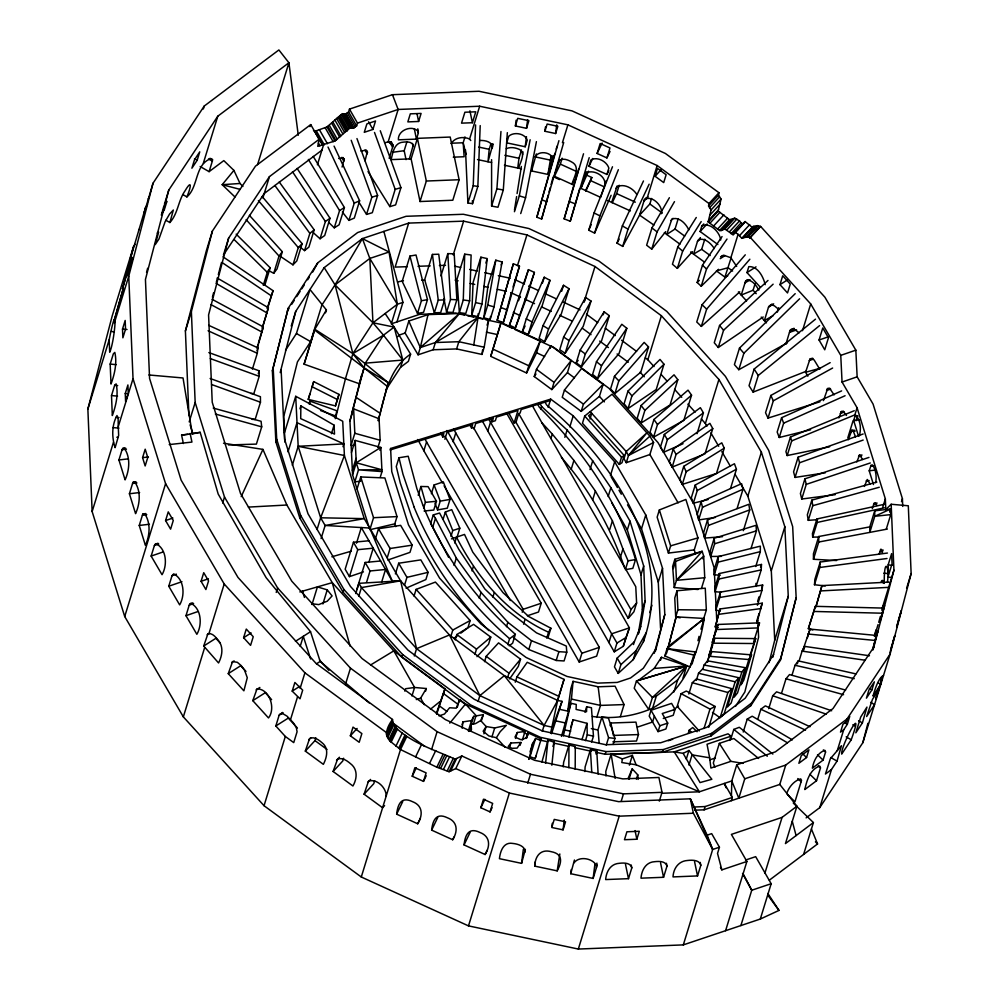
<?xml version="1.0" encoding="UTF-8"?>
<svg xmlns="http://www.w3.org/2000/svg" width="999" height="999" viewBox="0 0 999 999"><rect width="100%" height="100%" fill="white"/><g stroke="black" fill="none" stroke-linecap="round" stroke-linejoin="round"><path stroke-width="1.5" d="M568.856 767.657L568.955 745.004L575.287 746.603L575.187 769.255M720.391 575.149L714.26 574.825L714.297 569.318L718.194 556.63L760.339 546.141L760.314 551.635L755.744 566.508M714.26 574.825L718.169 562.137L718.194 556.63M300.874 405.906L300.699 418.631L334.515 434.103L334.078 425.149L300.874 405.906L299.975 408.803M887.387 582.405C889.834 567.519 883.965 554.832 884.252 583.404M731.443 796.128L731.792 780.931L736.75 764.809L775.399 751.847L833.041 708.528L873.85 647.04L893.93 570.179L891.17 504.258L908.303 505.769L911.138 573.551L890.097 654.083L862.836 742.707L819.754 807.629L806.118 817.881M118.269 426.635L118.132 418.743L116.995 415.547C111.676 425.149 111.738 437.362 115.11 447.664L118.656 435.439L118.269 426.635L133.029 378.683L128.746 276.199L153.034 183.204L204.246 106.044L278.883 49.95L288.911 62.762L298.264 135.252M591.658 741.995L593.456 736.151L591.445 707.754L586.7 706.73L586.55 711.7L576.098 709.427L576.248 704.445L570.891 703.284L561.475 736.388M288.811 65.872L288.911 62.762L217.794 116.196L168.794 190.035L164.398 204.333M459.365 312.662L463.274 299.975L464.722 254.158L471.116 255.007L469.667 300.824L465.771 313.511L459.365 312.662L456.943 279.433L464.722 254.158M480.207 125.599L477.847 186.426L472.527 203.684L467.907 202.972L473.214 185.714L475.586 124.9M471.715 315.284L473.101 282.455L480.881 257.193L487.237 258.579L481.968 303.983L478.071 316.671L471.715 315.284L475.611 302.597L480.881 257.193M478.071 316.671L478.196 313.686M584.877 771.565L585.114 766.957L590.421 749.7L596.778 751.098L598.139 774M135.09 244.38L133.454 246.84L112.163 316.084L87.862 409.078L92.145 511.55L124.713 616.533L183.341 716.87L264.036 805.706L361.288 876.997L468.494 925.886L578.334 949.05L683.316 944.892L712.662 849.475L707.155 835.152L690.359 798.813L618.568 801.66L513.361 779.47L461.838 755.968L455.769 768.568L449.075 771.727L436.825 767.22L400.499 749.55L390.122 741.183C383.641 734.615 387.325 726.648 392.495 719.455L316.146 663.486L237.962 577.41L181.119 480.132L149.575 378.446L145.442 279.47L168.794 190.035M461.838 755.968L455.144 759.14C435.04 750.149 412.862 743.506 396.378 728.196L393.206 723.576L392.495 719.455M721.191 592.257L715.047 591.695L715.346 586.238L719.243 573.551L761.475 564.447L761.188 569.905L756.156 586.263M715.047 591.695L718.955 579.02L719.243 573.551M518.531 168.219C520.279 162.113 527.222 151.199 517.32 148.614C513.798 147.415 509.74 147.053 506.293 148.726M525.024 852.11C525.412 846.066 517.669 843.918 512.849 843.443C503.571 841.633 500.237 851.173 499.425 858.678L521.565 863.348L525.374 849.312M571.253 869.517L570.729 873.713L593.119 878.433L596.465 867.532L596.915 863.099M409.328 158.916L413.236 145.205C411.65 141.446 406.556 141.721 403.171 142.158C394.118 142.67 392.894 152.685 391.121 159.628L411.113 158.841L417.42 138.349L450.199 137.05L459.115 179.733L452.809 200.237L420.03 201.523L411.113 158.841M418.406 131.793C412.837 124.413 397.664 129.858 398.389 139.823L416.458 139.111L418.319 133.054L417.782 128.821M507.342 132.655L503.296 189.985L497.977 207.243L491.595 206.081L496.903 188.823L500.961 131.506M604.957 183.379C604.857 175.212 592.981 169.093 586.038 173.089L580.943 188.386L600.649 197.365L606.206 180.782M825.311 585.963L814.472 584.74L814.897 579.295L820.204 562.037L887.437 553.046M814.472 584.74L819.779 567.482L820.204 562.037M559.378 709.29L567.744 711.101L571.44 699.088L573.064 681.33L598.151 686.788L615.072 686.188L624.075 704.57L620.379 716.595M386.163 796.141C386.538 787.974 376.611 778.121 368.456 781.243L364.086 794.193L382.592 807.754L384.59 805.594M563.211 766.832L563.648 762.262L568.955 745.004M490.934 143.706L489.21 149.301L487.987 161.776L492.982 144.043M545.591 763.336L547.989 740.259L554.245 742.157L551.848 765.234M252.422 369.106L257.292 353.284L257.917 347.877L208.729 325.337M309.578 403.783L309.902 401.086L336.738 410.739L335.302 418.681M492.132 148.339L492.669 144.006M506.705 142.857L508.753 136.201C513.861 131.568 524.9 133.329 527.26 140.11L525.212 146.766L506.705 142.857L507.255 138.524M515.397 125.974L517.744 118.344L528.883 120.692L526.535 128.322L515.397 125.974L516.121 120.192M517.694 168.381L518.981 158.267L521.515 150M522.664 154.795L523.026 151.91M526.535 128.322L527.634 119.655M525.212 146.766L526.485 136.651M553.234 156.081L547.939 174.413L531.618 170.966L532.155 166.633M531.618 170.966L536.326 153.933M544.917 131.269L547.14 124.038L557.842 126.286L555.619 133.529L544.917 131.269L545.466 126.935M547.939 174.413L551.061 155.732M552.297 160.265L552.834 155.931M555.619 133.529L556.718 124.863M521.565 863.348L523.339 849.337M534.752 866.133C535.114 855.818 540.921 848.788 551.148 851.672C562.375 853.745 562.425 861.238 557.192 870.866L534.752 866.133L535.277 861.925M551.935 826.086L552.297 823.276M557.192 870.866L559.84 853.97M563.061 829.869L565.546 821.79L554.245 819.405L551.76 827.484L563.061 829.869L564.298 820.054M570.729 873.713L574.437 860.014M593.119 878.433L594.88 864.422M596.465 867.532L596.828 864.734M720.429 610.826L715.821 610.164L716.508 604.77L720.416 592.095L762.649 585.002L761.962 590.397L757.392 605.257M715.821 610.164L719.73 597.477L720.416 592.095M483.841 317.769L488.036 285.452L495.804 260.177L502.097 261.963L494.03 306.855L490.122 319.543L483.841 317.769L487.737 305.082L495.804 260.177M490.122 319.543L490.521 316.471M462.15 728.196L462.962 721.865L471.553 720.579L473.738 716.345L483.329 714.622L481.58 720.267M481.968 354.433L484.19 347.215L488.723 319.855L459.478 313.499L428.022 314.61L408.828 321.041L405.132 333.067L418.094 354.807L433.154 349.762L456.63 348.926L481.968 354.433L482.579 349.925M567.744 711.101L570.841 688.561L573.064 681.33M528.721 759.327L530.007 756.693L535.177 758.578L541.221 738.923L527.784 732.729L527.072 737.699L520.991 739.735L514.972 737.062L517.332 732.492L525.012 731.455L522.365 740.084M200.15 166.521L209.103 171.653L212.337 161.139L212.55 159.74L211.189 158.616C194.643 163.811 198.639 187 186.9 196.903L182.892 194.593M820.479 767.931L819.729 766.083C810.039 769.255 806.705 780.706 804.819 789.547L816.533 780.743L820.479 767.931L818.256 765.783M825.561 752.035L824.874 750.336C817.469 752.784 813.623 760.976 812.374 768.169L823.076 760.127L825.561 752.035L823.351 749.887M473.776 344.942L478.022 317.532L435.377 342.532L420.317 347.577L418.094 354.807M514.473 210.14L516.608 196.591M517.082 193.581L521.366 166.496M636.113 764.772L632.379 755.419L622.389 758.915L621.803 762.549L636.113 764.772L699.4 791.795L731.792 780.931L738.81 798.176L744.767 778.795L736.75 764.809M541.92 762.025L547.989 740.259M638.261 633.728L642.382 609.527L645.092 600.749L643.693 566.021L630.019 521.166L610.864 487.712L592.694 460.814L567.107 430.02L541.595 406.481L539.572 402.734M638.448 633.778L640.709 626.46L645.092 600.749M535.963 156.818L536.201 155.457C540.359 150.574 551.548 152.397 552.872 158.966M737 230.744L743.968 223.177L743.031 223.938L741.046 222.914L739.522 220.916L734.789 218.182L724.824 228.996L721.078 230.569L719.53 230.532L708.154 221.915L711.101 209.915L708.566 205.944L708.99 203.534L718.955 192.72L665.396 153.471L572.015 110.877L479.021 91.271L392.457 94.693L349.475 109.103L348.614 111.925L345.504 114.111L342.632 113.699L341.408 114.435L326.998 126.96L316.258 130.807L313.511 130.644M708.566 205.944L718.531 195.142L718.955 192.72M718.306 627.509L715.247 626.96L720.092 608.94L762.249 603.184L756.73 623.388M715.247 626.96L720.092 608.94M708.154 221.915L718.119 211.101L721.066 199.101L718.531 195.142M514.435 211.713L519.305 195.891L530.144 139.76M520.716 213.574L525.574 197.752L536.413 141.633M515.272 682.217L516.92 676.872L527.235 662.287L564.048 679.37L557.654 700.361L550.624 733.066M875.748 482.642C876.672 476.748 876.048 469.905 872.489 464.96L871.128 465.109L869.205 470.791L873.476 484.527M568.918 737.05L573.039 719.717L587 723.338L587.25 734.802L585.451 740.646M815.846 606.843L821.965 585.601L888.81 582.105M816.021 606.73L821.965 585.601M640.709 626.46L634.402 641.633L617.182 658.091L614.472 666.87L618.219 673.401L633.254 659.602L643.468 641.57L644.38 637.225M643.468 641.57C674.974 551.947 612.887 460.364 546.59 404.945L545.242 402.447M257.168 348.139L258.017 344.18M257.33 348.027L263.324 326.923L212.025 299.275M563.361 735.838L570.891 703.284M529.17 758.94L532.654 743.418L535.614 738.448L540.746 740.484L541.221 738.923M408.828 321.041L420.317 347.577L428.022 314.61M875.524 635.227L875.998 633.079L874.962 636.226M466.021 704.819L401.798 657.205L343.119 592.182L299.825 518.094L275.874 441.92L272.377 370.854L288.249 308.204L317.757 262.837L357.642 232.542L406.081 216.296L463.361 214.273L528.871 228.534L598.826 260.989L666.745 311.351L725.424 376.373L768.718 450.462L792.669 526.635L796.166 597.714L780.306 660.351L750.786 705.719L710.901 736.013L662.462 752.259L605.182 754.282L596.041 752.284M272.377 370.854L288.249 308.204M280.207 372.602L295.729 311.388L324.2 267.62L362.412 238.599L408.678 223.089L463.611 221.154L526.923 234.915L594.992 266.508L661.388 315.746L718.918 379.47L761.375 452.147L784.839 526.773L788.261 596.216L772.739 657.417M335.589 418.156L345.567 378.359L352.884 353.634L372.952 322.777L397.315 304.27L402.947 302.385L383.866 231.406M369.393 528.271L352.572 474.787L349.925 420.879L361.763 374.65M351.773 413.511L365.297 363.149L383.491 335.177L394.143 327.085L385.139 313.524M285.539 350.249L296.428 333.516L309.965 289.498L326.411 309.952L314.81 329.295L352.884 353.634L388.161 382.592L378.184 420.741C384.777 396.978 388.361 368.918 410.601 354.146L394.143 327.085L372.952 322.777L335.04 284.865L324.2 267.62M654.295 653.271L664.797 614.51L662.524 568.306L645.766 514.972L614.672 461.763L573.214 415.834L550.686 399.125L390.609 448.489L390.147 449.962L443.868 433.391L442.782 436.95L444.917 436.288L541.208 603.246L538.511 612.025L527.385 615.759M655.494 651.023L664.797 614.51M666.633 653.134L676.136 616.845L704.233 618.456C698.488 653.284 685.214 690.047 652.622 708.141C633.728 716.445 612.799 719.305 592.432 716.47M676.136 616.845L667.519 650.237M692.132 663.985L695.054 652.335M697.976 640.684L699.075 636.313M707.567 662.262L716.595 626.286M769.093 662.637L774.712 640.222L788.261 596.216M780.306 660.351L796.166 597.714M785.888 344.23L790.047 330.394L794.018 328.271M881.967 610.551L883.116 605.781L882.167 608.553M109.166 339.835L109.69 352.247C114.848 341.621 118.806 291.458 109.166 339.835L87.862 409.078M147.427 204.633L145.604 207.38L130.419 258.479L133.454 246.84M145.604 207.38L143.756 214.41L153.034 183.204M146.553 272.402L147.627 268.294M163.961 205.769L161.314 215.16M188.936 415.709L185.402 330.969L206.431 250.437L212.4 231.056L255.482 166.134L310.751 124.588L319.118 139.286L317.757 146.366L335.002 140.946L349.413 128.421L350.637 127.685L353.509 128.109L356.618 125.911L357.492 123.102L349.475 109.103M185.402 330.969L191.371 311.588L212.4 231.056M212.425 297.19L213.611 292.67M216.358 282.13L217.545 277.597M218.331 274.588L221.478 262.537M319.156 139.261L269.455 176.611L228.646 238.099L208.579 314.947L212.225 402.247L240.497 493.419L291.783 581.181L362.038 658.528L445.329 719.58L534.59 760.301L622.827 778.895L658.915 777.472L662.025 792.332L659.315 801.136M874.874 634.128L875.961 629.994M862.836 742.707L867.894 723.326M878.87 687.387L875.836 698.975L882.167 678.333M890.746 649.7L892.232 643.98M262.387 327.61L268.394 307.742L217.395 278.122M262.138 328.771L268.394 307.742M497.177 320.267L513.349 263.786L519.468 266.134L507.205 309.94L503.296 322.627L497.177 320.267L513.349 263.786M503.296 322.627L511.288 292.894M563.711 142.495L541.633 219.043L536.85 217.208L554.87 153.359M541.633 219.043L548.226 195.005M549.038 191.995L550.274 187.487M551.098 184.478L553.159 176.96M878.321 692.369L878.321 690.534L872.502 699.312L866.633 716.533L874.562 704.595L870.629 702.334M880.394 616.42L878.733 622.277M536.85 217.208L558.928 140.659M661.425 213.686C663.199 205.944 651.673 194.405 644.355 199.763L639.597 215.135L653.92 225.062M589.198 157.667L570.254 221.241L564.148 218.843L576.91 174.713M570.254 221.241L579.607 188.886M787.2 794.255L794.954 801.772L801.535 780.319L800.699 778.883C794.492 780.556 789.535 786.375 787.212 792.219M304.096 364.173L314.81 329.295L304.096 364.173L359.24 383.703L364.111 367.894L352.884 353.634L335.04 284.865L362.412 238.599L389.048 251.998L397.315 304.27L391.308 323.826L419.617 314.335L455.319 313.074L464.435 315.06M564.148 218.843L583.528 153.784M365.047 160.864L367.37 151.423L365.035 150.362L360.914 151.049M308.254 399.4L313.698 381.618L338.986 394.393L335.464 405.881L308.254 399.4L309.815 394.255M313.698 381.618L312.138 386.763L337.412 399.538M335.464 405.881L338.986 394.393M490.734 356.343L501.073 322.54L540.284 340.746L536.588 352.759L526.585 372.989L490.734 356.343L501.073 322.54M557.392 701.111L564.048 679.37M114.336 323.039L128.746 276.199M110.177 364.098L113.349 353.821L114.81 352.385C117.245 362.924 114.61 374.088 111.014 384.066L110.177 364.098L116.221 364.635M122.502 329.121L125.175 320.442L125.549 329.146L122.877 337.824L122.502 329.121L127.035 329.52M111.501 395.579L114.66 385.302L116.121 383.866C118.569 394.405 115.934 405.569 112.325 415.547L111.501 395.579L117.545 396.116M203.346 108.966L204.246 106.044M165.871 220.242L169.88 222.54L173.339 210.015L169.568 214.036L165.135 221.691L158.941 239.036L155.245 244.605L158.654 232.143L157.218 233.029M125.262 393.531L127.909 384.952L128.247 393.019L125.599 401.598L125.262 393.531L128.284 393.793M197.165 160.277L199.763 151.836L194.493 159.765L191.895 168.207L197.165 160.277L194.493 158.741M186.9 196.903C191.171 186.763 192.17 178.833 185.102 190.734C178.122 200.549 178.109 213.499 169.88 222.54M92.145 511.55L113.449 442.32M203.309 163.312L217.794 116.196M118.931 459.977L122.09 449.687L122.69 448.439L124.338 448.251C130.657 457.405 129.495 470.092 125.1 479.87L118.931 459.977L127.672 458.928M129.408 493.756L132.567 483.479L133.167 482.217L134.815 482.03C141.134 491.196 139.985 503.883 135.577 513.648L129.408 493.756L139.61 492.544M142.582 457.667L145.192 449.2L147.765 457.492L145.155 465.959L142.582 457.667L148.414 456.968M139.236 525.462L142.407 515.184L142.994 513.923L144.643 513.736C150.974 522.902 149.813 535.589 145.404 545.354L139.236 525.462L149.438 524.25M228.646 238.099L223.451 254.995L264.248 193.506L321.89 150.187M257.567 164.635L288.911 62.762M124.713 616.533L165.584 483.666L133.029 378.683M189.198 421.878L195.167 402.485L191.371 311.588M151.149 556.081L154.395 545.529L156.056 543.731C166.646 548.988 167.582 565.234 162.038 574.712L151.149 556.081L162.849 552.035M262.899 197.889L269.455 176.611M165.584 520.566L168.257 511.875L173.277 520.467L170.604 529.158L165.584 520.566L172.902 518.031M168.769 586.238L172.015 575.699L173.689 573.888C184.266 579.145 185.215 595.404 179.658 604.882L168.769 586.238L181.943 581.693M263.299 285.302L267.282 272.352L270.18 267.794L236.176 234.153M264.872 285.052L270.18 267.794M268.406 270.392L273.726 273.314L279.033 256.056L282.317 251.711L249.4 215.334M282.317 251.711L277.01 268.968L273.726 273.314M267.12 308.629L273.052 290.684L222.939 256.78M267.744 307.929L273.052 290.684M258.454 342.744L263.324 326.923M257.03 350.749L257.917 347.877M317.395 164.798L323.526 144.905M258.266 373.688L259.153 370.816L208.853 352.572M280.157 256.219L292.982 264.847L298.289 247.59L302.135 243.644L262.238 196.616M259.153 370.816L259.191 376.323L253.871 393.581L250.811 393.419M185.976 615.684L189.223 605.132L190.884 603.334C201.473 608.578 202.41 624.837 196.865 634.315L185.976 615.684L197.677 611.638M302.135 243.644L296.828 260.901L292.982 264.847M222.665 503.021L224.5 497.052L195.167 402.485M201.086 581.306L203.734 572.689L208.554 580.918L205.894 589.547L201.086 581.306L208.404 578.783M299.787 246.79L304.558 250.624L309.865 233.366L314.198 229.832L279.233 181.993M210.127 378.484L260.427 396.728L260.464 402.235L255.157 419.493L252.085 419.33M314.198 229.832L308.891 247.09L304.558 250.624M291.209 326.061L295.729 311.388M213.224 408.067L261.076 421.291L261.713 426.848L256.406 444.105L228.434 444.955M342.083 167.045L344.243 158.941L342.295 157.917L338.686 158.504M313.286 232.68L320.067 238.773L325.387 221.516L330.007 218.257L297.103 168.419M330.007 218.257L324.7 235.514L320.067 238.773M317.757 262.837L312.712 272.003M203.709 646.028L207.917 633.766C212.2 632.629 215.572 637.025 217.982 639.947C223.801 646.628 222.327 655.581 218.569 662.961L203.709 646.028L215.884 638.299L219.942 642.757M183.341 716.87L204.633 647.627M208.991 633.478L224.213 583.99L165.584 483.666M328.708 222.415L334.265 227.834L339.573 210.577L344.418 207.555L313.199 156.381M344.418 207.555L339.098 224.812L334.265 227.834M275.874 441.92L276.711 439.235L273.202 368.169M372.939 129.42L375.524 120.991L366.883 123.888L364.285 132.318L372.939 129.42L368.569 121.791M284.94 442.12L283.691 416.733L297.44 361.9L310.627 341.633L321.853 305.12L335.04 284.865L369.817 258.441L389.048 251.998M342.357 212.038L348.926 220.392L354.233 203.134L328.009 147.028M284.478 432.817L295.716 396.303L342.719 421.253L344.405 455.494L364.248 518.643L400.587 580.831L449.45 634.964L504.333 675.661L557.667 700.411L562.037 701.36L551.573 733.753M334.066 146.116L359.628 200.811L354.32 218.069L348.926 220.392M325.524 312.824L326.411 309.952M288.024 451.86L297.015 422.652L343.831 443.906L342.969 446.69M385.214 142.595L388.136 141.97L398.139 109.465L392.457 94.693M356.955 138.561L377.61 195.454L372.302 212.712L366.546 214.435L371.853 197.178L351.198 140.285M309.041 403.896L309.902 401.086M292.332 465.284L298.177 446.303L295.716 396.303M228.259 673.638L232.605 661.563L237.337 662.312L241.184 665.596L244.605 670.317L247.277 677.722L243.881 690.833L228.259 673.638L240.771 665.696L245.979 671.428M389.16 158.341L393.069 145.742L391.221 141.708M243.619 637.712L246.278 629.058L253.247 636.725L250.574 645.379L243.619 637.712L251.124 632.954M406.044 159.628L404.183 150.699L406.893 141.883M380.269 130.744L400.936 187.637L395.629 204.895L389.872 206.618L395.179 189.36L374.513 132.467M418.618 121.466L421.091 113.424L410.314 113.849L407.842 121.903L418.618 121.466L417.07 114.036M276.236 592.432L277.61 587.961L224.5 497.052M299.825 518.094L300.649 515.409L276.711 439.235M331.443 433.703L334.078 425.149M252.797 700.649L257.03 688.848C269.605 688.86 275.974 708.403 268.506 717.944L252.797 700.649L265.309 692.707L271.591 699.625M408.678 223.089L395.142 267.095L407.355 266.671M349.925 420.879L353.621 408.853L379.083 418.756L380.144 440.272L377.922 447.502M317.058 529.482L320.654 517.794L344.405 455.494L298.177 446.303L320.654 517.794L325.125 525.462L321.079 538.611M420.03 201.523L426.336 181.031L417.42 138.349M353.621 408.853L354.82 433.279L351.124 445.292L354.096 445.542M409.965 256.069L402.185 281.331L417.507 313.424L423.564 312.35L427.472 299.663L416.021 254.995L409.965 256.069L421.416 300.736L417.507 313.424M351.473 452.435L355.169 440.409L380.806 447.44L381.993 471.59L380.207 477.372M396.94 321.928L402.947 302.385M352.36 470.404L356.056 458.379M312 604.52L317.42 586.888L327.235 589.872L332.093 595.928L327.285 601.186L318.731 604.595L311.825 603.733M352.572 474.787L356.268 462.762L355.169 440.409M300.212 646.316L303.284 636.338L310.627 659.003M280.082 714.06L283.079 713.823L287.013 716.146L293.256 722.689L296.303 727.534L297.078 731.768L293.731 742.619L285.327 736.463L275.824 725.986L279.158 715.134L282.58 712.462M292.207 691.133L294.88 682.467L302.685 690.147L300.025 698.813L292.207 691.133L299.712 686.375M464.985 136.9L463.186 142.757L464.135 156.743L453.284 157.168M357.043 488.973L360.739 476.96L384.89 477.959L397.028 516.595L394.805 523.826L395.691 526.623M322.902 603.958L327.235 589.872M472.402 122.727L475.761 111.801L464.885 112.238L461.526 123.152L472.402 122.727L469.917 110.827M432.442 254.433L424.662 279.708L434.353 312.799L440.659 312.587L444.555 299.9L438.736 254.221L432.442 254.433L438.261 300.112L434.353 312.799M264.036 805.706L285.327 736.463M290.447 719.854L297.49 696.952M300.15 688.286L304.907 672.827L224.213 583.99M470.766 140.547L469.58 139.073L479.67 106.231L567.907 124.838L657.167 165.547L708.99 203.534M385.939 389.81L400.587 367.282L402.809 360.065L394.143 327.085M379.907 450.324L380.806 447.44L356.268 462.762L358.504 469.855L354.807 481.88L360.676 481.156M410.601 354.146L408.379 361.363L400.587 367.282M368.943 540.759L353.459 542.232L345.167 569.205L349.45 576.635L363.436 571.89M356.506 543.194L361.313 527.547L392.42 581.43L400.587 580.831L416.571 648.676L414.323 655.981M343.119 592.182L343.943 589.497L300.649 515.409M440.959 275.911L447.814 253.609L454.195 253.858L456.868 299.75L452.972 312.437L446.59 312.188L443.918 298.564M349.45 576.635L357.742 549.675L353.459 542.232M453.234 254.895L463.611 221.154M370.254 528.396L373.539 517.707L360.739 476.96M305.319 751.111L309.528 738.661C313.761 736.051 318.693 739.834 321.865 742.582C329.121 748.064 326.96 757.292 323.364 764.347L305.319 751.111L314.985 740.621L315.834 737.836M356.843 589.435L365.135 562.462L380.619 560.988M355.781 593.531L358.928 583.316L400.587 580.831L361.426 587.574L358.728 596.328M422.652 504.483L416.845 488.511L408.216 456.243L398.976 457.767L396.266 466.545L400.287 483.029L411.351 515.671A367.994 309.665 17.1 0 0 488.873 630.631M433.154 349.762L435.377 342.532L459.478 313.499L420.317 347.577M375.224 539.41L378.521 528.721L400.649 525.362L412.2 545.142L409.977 552.372L387.849 560.014M368.856 562.4L373.226 548.189L357.742 549.675M446.59 312.188L450.499 299.5L447.814 253.609M366.558 582.33L370.042 570.966L365.135 562.462M345.404 684.565L350.462 668.156L277.61 587.961M387.2 557.854L390.072 548.501L378.521 528.721M381.593 582.28L385.527 569.492L370.042 570.966M442.545 483.129L423.851 450.736L426.561 441.945L425.212 439.448M456.63 348.926L458.853 341.708L478.022 317.532M485.864 263.037L486.775 260.065M333.104 771.478L337.537 759.215C342.232 757.105 347.153 760.801 350.587 763.736C357.854 769.267 357.192 778.646 352.922 786.001L333.104 771.478L342.769 760.988L343.619 758.216M418.219 495.279L420.916 486.501L428.096 486.638L436.476 501.261L433.766 510.052L424.088 511.001M395.404 573.926L398.688 563.236L420.816 559.877L428.096 572.34L425.874 579.57L406.069 588.161M350.349 735.801L353.022 727.11L361.863 733.591L359.19 742.282L350.349 735.801L357.118 728.458M423.613 508.204L425.412 502.347L420.916 486.501M444.867 439.26L446.99 432.367L472.689 424.438L471.578 428.072L473.451 427.497L599.338 647.364L596.64 656.156L579.195 662.012L447.003 430.494M501.173 264.935L502.097 261.963M431.381 493.743L434.078 484.965L443.319 481.868L450 499.413L447.302 508.191L437.537 509.915L434.965 503.184M404.47 585.377L406.943 577.36L398.688 563.236M487.075 325.199L488.723 319.855M453.071 441.733L455.769 432.942L453.746 429.195M430.581 523.701L433.279 514.91L439.585 513.024L458.766 549.213L484.89 589.023L506.381 609.665L536.5 632.866L566.308 646.066L566.783 652.172L564.085 660.951L556.193 660.476L528.783 649.512L513.411 637.524M437.537 509.915L440.247 501.136L434.078 484.965M448.563 557.267L432.754 527.147L435.452 518.356L433.279 514.91M414.036 596.078L416.096 589.398L435.414 582.08L470.129 620.541L467.907 627.772L460.851 633.129M517.445 265.722L526.923 234.915M513.061 286.95L519.468 266.134M556.193 149.063L557.08 146.191M443.069 519.393L445.317 512.062L451.735 509.652L459.827 528.184L457.13 536.975M401.798 657.205L402.622 654.52L343.943 589.497M474.013 429.033L475.699 423.514L493.356 418.069L492.232 421.703L495.342 420.741L496.466 417.107L517.957 410.477L514.135 422.902L515.996 422.327L518.693 413.536L520.079 413.111L521.203 409.478L550.262 400.524M562.425 142.67L567.907 124.838M571.952 184.278C573.813 177.26 580.981 166.683 571.59 161.938C568.056 159.852 562.612 157.58 559.153 160.864L554.083 177.085L560.339 164.111L562.162 158.179M509.428 325.15L528.434 269.655L534.39 272.39L526.623 297.652L515.384 327.884L509.428 325.15L514.248 312.2M524.325 283.029L528.434 269.655M374.65 780.806L373.751 783.703L364.086 794.193M450.961 536.413L452.759 530.556L445.317 512.062M515.384 327.884L534.39 272.39M506.468 412.949L629.395 627.847L623.289 646.303L614.248 651.823L487.799 431.019L490.497 422.24L488.474 418.494M454.707 542.969L456.506 537.112C476.723 576.873 507.18 613.648 548.551 632.205L546.74 638.061M522.39 331.518L526.286 318.843L544.243 277.223L549.987 280.319L542.22 305.594L528.134 334.628L522.39 331.518L525.074 325.999M411.95 696.003L414.585 687.474L393.818 650.873L332.242 582.642L286.875 505.019L262.937 449.388L223.539 443.231M454.058 565.397L456.306 558.066L435.452 518.356M542.42 283.167L544.243 277.223M577.36 173.289L578.671 168.993M361.288 876.997L400.499 749.55L406.755 736.575M528.134 334.628L532.042 321.94L549.987 280.319M425.474 691.345L426.336 688.523L414.585 687.474L405.694 688.711L404.82 691.133M588.985 166.284L590.933 159.94C597.315 156.256 606.78 161.426 608.866 168.119L606.917 174.463L588.985 166.284L592.732 158.491M580.943 188.386L588.486 171.204M526.585 372.989L528.808 365.759L540.284 340.746M542.994 325.612L539.098 338.299L544.63 341.733L561.288 313.973L569.055 288.699L563.536 285.277L542.994 325.612L548.526 329.046L544.63 341.733M597.115 153.459L600.174 143.519L609.977 147.977L606.917 157.929L597.115 153.459L602.122 143.069M585.851 191.109L591.845 177.522L587.2 175.399M450.736 636.738L452.797 630.057L470.129 620.541M396.653 814.173C397.877 803.196 401.835 796.465 412.5 801.673C422.677 805.494 423.176 814.909 417.707 823.775L396.653 814.173L402.722 801.573M472.003 570.916L473.351 566.52M534.24 376.536L536.463 369.318L550.998 345.716L571.116 360.627L567.42 372.652L551.835 389.585L534.24 376.536L535.988 374.026M412.237 776.248L414.86 767.744L426.123 772.876L423.501 781.38L412.237 776.248L416.283 767.844M561.7 291.221L563.536 285.277M455.182 639.872L456.83 634.527L473.576 624.363L490.759 637.1L488.536 644.33L477.01 656.655M436.313 713.411L444.98 688.798L393.818 650.873L370.554 665.009M436.663 714.297L444.98 688.798M550.174 348.389L550.998 345.716M611.113 195.292L594.617 233.129L588.761 230.207L594.068 212.949L612.487 166.771M431.593 749.562L437.1 731.668L350.462 668.156M479.245 598.264L481.043 592.407L456.306 558.066M594.617 233.129L599.924 215.871L618.344 169.693M540.696 409.415L541.595 406.481M563.648 337L559.752 349.687L565.147 353.296L583.229 326.336L591.008 301.061L585.614 297.452L563.648 337L569.043 340.609L565.147 353.296M551.835 389.585L554.058 382.355L571.116 360.627M548.139 407.417L550.686 399.125M611.663 202.397L617.207 185.864M457.292 707.18L458.141 704.407L443.506 693.556M458.504 703.209L459.602 699.637L465.509 704.02L476.061 715.546L473.389 724.263M474.862 654.47L476.511 649.125L490.759 637.1M612.25 202.71L616.633 193.619L619.205 185.252M492.894 597.09L494.243 592.694M584.153 301.723L594.992 266.508M584.24 301.91L585.614 297.452M564.447 390.06L562.225 397.29L581.206 411.351L599.425 396.391L603.121 384.365L581.655 368.444L564.447 390.06L583.428 404.133L581.206 411.351M462.075 724.75L462.962 721.865M550.948 438.461L552.31 434.078L541.883 422.764L532.33 405.606M431.643 830.132C432.817 819.18 436.888 812.637 447.44 817.794C457.517 821.578 458.179 830.918 452.697 839.734L431.643 830.132L437.712 817.532M576.236 362.799L580.144 350.112L604.133 311.813L609.303 315.684L601.535 340.946L581.406 366.67L576.236 362.799L578.159 360.352M484.552 661.65L486.201 656.306L498.563 642.881L520.541 659.178L518.319 666.408L509.615 678.933M640.871 212.687L622.714 246.403L617.045 243.169L622.352 225.911L643.468 180.969M468.381 730.906L471.553 720.579M478.084 701.46L479.882 695.616L504.333 675.661L544.118 725.424L552.422 727.235L562.037 701.36M468.968 731.443L473.738 716.345M581.406 366.67L585.314 353.983L609.303 315.684M622.714 246.403L628.021 229.146L649.138 184.203M506.481 626.673L507.842 622.277L481.043 592.407M564.847 437.337L567.107 430.02M603.221 314.785L604.133 311.813M569.817 426.885L573.214 415.834M507.767 644.642L509.565 638.773L515.334 634.402L512.637 643.181L509.165 645.816M596.49 361.7L592.594 374.375L597.602 378.396L619.043 353.571L626.81 328.296L621.803 324.275L596.49 361.7L601.498 365.721L597.602 378.396M647.14 198.139L657.167 165.547M655.069 176.261L657.492 168.394L666.133 174.725L663.711 182.592L655.069 176.261L661.051 169.768M483.903 733.828L486.151 726.548L480.694 720.591L483.329 714.622M522.24 612.237L523.139 609.315L426.561 441.945M678.109 502.834L649.887 454.533L653.583 442.507L649.887 436.163L612.037 394.23L584.69 416.034L582.467 423.264L619.33 464.41L621.99 462.749L624.213 455.532L588.561 415.746L591.745 413.336L589.959 419.118M639.597 215.135L649.862 203.983L651.56 198.464M523.588 624.163L524.937 619.767M624.812 568.319C612.375 532.567 594.78 499.038 571.216 469.23L573.913 460.439L552.31 434.078M507.729 677.185L508.966 673.189L520.541 659.178M491.983 736.812L494.705 727.959L506.343 725.336L500.162 731.73L496.378 737.724L488.836 735.926L483.154 731.231L486.151 726.548L494.705 727.959M669.38 197.715L651.947 227.959L646.64 245.217L651.748 249.138L665.684 231.631M464.048 844.917C465.272 833.94 469.243 827.247 479.895 832.442C490.059 836.25 490.584 845.666 485.114 854.52L464.048 844.917L470.117 832.317M651.748 249.138L657.067 231.88L674.487 201.636M528.783 649.512L531.493 640.721L507.842 622.277M480.844 807.729L483.466 799.212L492.669 803.408L490.047 811.912L480.844 807.729L484.89 799.325M614.46 376.311L610.551 388.998L614.934 393.531L640.771 372.202L648.551 346.928L644.168 342.395L614.46 376.311L618.831 380.844L614.934 393.531M589.997 469.605L592.694 460.814M688.786 229.895C686.126 223.876 678.87 216.146 671.803 219.193L666.733 234.453L675.037 229.033L678.234 218.619M509.59 747.302L510.901 743.019L520.954 742.482L520.067 745.379M515.496 738.461L517.332 732.492M548.189 637.012L550.899 628.234L528.633 616.495L502.972 592.582L472.764 552.11L464.51 534.428L451.473 538.873M592.682 499.85L595.379 491.058L573.913 460.439M627.984 391.096L624.075 403.783L628.046 408.579L656.218 389.51L663.985 364.235L660.027 359.44L627.984 391.096L631.942 395.891L628.046 408.579M468.494 925.886L509.365 793.019L455.769 768.568M526.011 738.473L527.784 732.729M696.278 217.482L677.759 246.978L672.452 264.236L677.359 268.356L692.432 251.636M610.426 475.574L614.672 461.763M654.02 366.583L647.851 359.752L661.388 315.746M556.193 660.476L558.903 651.685L566.783 652.172M677.359 268.356L682.667 251.099L701.186 221.603M608.166 496.503L610.864 487.712M530.044 751.885L532.654 743.418M619.33 464.41L621.553 457.18L624.213 455.532M530.007 756.693L535.614 738.448M641.108 405.507L637.2 418.194L640.983 423.077L670.054 404.982L677.821 379.707L674.038 374.812L641.108 405.507L644.892 410.389L640.983 423.077M542.32 731.268L544.118 725.424L557.667 700.411M626.286 462.687L628.508 455.469L646.865 432.829L626.211 451.536L623.988 458.766L626.286 462.687L649.887 454.533M527.734 783.204L530.481 774.25L437.1 731.668M535.177 758.578L535.914 756.181M717.869 244.53L700.124 231.518L701.785 226.099L703.783 223.938M700.262 237.887L697.489 241.358L693.556 254.121L701.673 249.313L704.782 239.211M609.715 529.595L612.412 520.804L595.379 491.058M552.922 746.478L554.245 742.157M579.195 662.012L581.905 653.221L455.769 432.942M653.945 419.493L650.037 432.18L653.571 437.187L683.791 420.429L691.558 395.154L688.024 390.147L653.945 419.493L657.479 424.5L653.571 437.187M718.531 269.318L701.236 286.226L697.152 282.48L702.459 265.222L722.065 236.563M701.236 286.226L706.543 268.968L726.997 239.048M642.382 609.527L640.996 574.812L627.31 529.945L630.019 521.166M620.242 557.779L622.939 548.988L612.412 520.804M570.791 727.022L573.039 719.717M745.279 254.82L702.072 304.732L696.765 321.99L701.348 326.386L739.784 291.858M697.015 433.691L703.421 412.874L700.361 407.679L664.323 434.453L660.426 447.14L663.486 452.335L683.054 443.706M622.939 548.988L628.084 560.851L625.386 569.642L632.817 568.356L635.526 559.565C618.269 500.874 582.242 449.962 539.273 407.192L537.924 404.695M701.348 326.386L706.655 309.128L749.862 259.216M663.486 452.335L667.382 439.66L703.421 412.874M584.977 712.312L586.7 706.73M660.551 628.321L658.279 582.117L641.508 528.783L645.766 514.972M608.94 642.594L611.638 633.803L490.497 422.24M581.992 739.622L587 723.338M736.675 266.408L730.868 257.767L738.086 234.315L735.164 232.367L733.066 234.753L724.824 228.996M731.218 257.53L724.924 277.11L716.445 270.891L728.084 267.72L732.617 271.054M704.994 453.883L712.774 428.608L709.889 423.351L673.201 449.15L669.305 461.838L672.177 467.095L703.571 454.458M614.248 651.823L616.957 643.031L625.998 637.524L629.395 627.847L611.638 633.803L616.957 643.031M672.177 467.095L676.073 454.408L712.774 428.608M659.365 509.94L657.142 517.157L668.418 553.071L694.243 549.9L697.951 537.874L685.863 499.45L659.365 509.94L670.641 545.841L668.418 553.071M596.778 717.419L600.486 705.406L598.151 686.788M640.996 574.812L643.693 566.021M515.996 422.327L628.234 618.356L630.943 609.565L636.613 602.984L635.764 586.713L541.883 422.764M767.994 280.444L719.567 325.474L714.26 342.732L718.269 347.502L763.199 316.983M623.289 646.303L625.998 637.524M636.613 602.984L633.915 611.763L628.234 618.356M613.149 744.392L614.972 738.448L608.341 717.781L601.935 716.982L598.039 729.67L599.163 743.268M718.269 347.502L723.576 330.244L773.126 284.178M618.219 673.401L620.916 664.61L635.963 650.811L646.166 632.779M683.728 466.358L679.832 479.033L682.28 484.415L716.47 473.489L724.238 448.214L721.79 442.832L683.728 466.358L686.176 471.728L682.28 484.415M595.904 753.97L596.778 751.098M760.289 287.225L746.99 272.59L748.813 266.646C757.791 266.009 763.473 276.998 765.184 284.665M633.491 644.555L634.402 641.633M758.89 290.06C756.243 285.764 752.484 279.732 746.728 280.232L745.541 281.219L741.233 295.067L753.096 290.234L755.256 283.216M610.089 725.599L610.876 723.014L635.963 722.127L638.486 734.565L636.5 741.008L612.899 741.832M606.293 745.079L608.578 737.649L601.935 716.982M706.942 426.173L705.381 423.489L718.918 379.47M633.254 659.602L635.963 650.811M605.182 754.282L606.006 751.598L663.286 749.575L711.725 733.341L751.61 703.034L781.131 657.667M658.279 582.117L662.524 568.306M649.712 612.599L651.96 605.282M730.506 488.536L736.45 469.205L734.427 463.748L695.229 485.039L691.333 497.727L693.356 503.196L708.079 499.562M795.204 293.669L739.472 348.139L734.402 364.598L738.81 369.705L787.387 342.832M701.46 588.423L704.745 577.734L703.683 556.143L702.16 551.298L674.862 559.265L672.639 566.495L674.25 587.549L698.076 589.51M673.314 568.643L675.536 561.426L674.862 559.265M693.356 503.196L697.265 490.509L695.229 485.039M738.81 369.705L743.88 353.246L799.612 298.776M674.25 587.549L676.473 580.319L675.536 561.426L702.16 551.298L676.473 580.319L704.745 577.734M737.075 508.516L743.019 489.185L741.595 483.653L701.098 501.735L697.202 514.423L698.626 519.955L715.409 517.432M698.626 519.955L702.522 507.28L701.098 501.735M702.647 622.065L706.343 610.039L705.257 588.174L676.985 590.759L674.762 597.989L675.699 616.957L680.194 617.807M771.915 304.046L768.518 307.105L764.385 320.554L773.151 315.659M660.564 660.164L661.45 657.28L686.725 665.946L683.029 677.971M629.37 765.172L632.379 755.419M675.699 616.957L677.921 609.74L676.985 590.759M704.233 618.456L667.057 648.651L695.828 651.96L693.83 655.032L690.134 667.045L664.834 655.881L667.057 648.651L668.855 645.903L704.233 618.456L700.936 629.145M743.343 530.669L749.75 509.865L748.8 504.308L707.529 519.855L703.633 532.542L704.57 538.099L722.527 536.675M621.191 801.323L623.476 793.868L662.025 792.332M815.496 319.156L754.145 369.068L749.038 385.701L753.134 392.12L806.28 371.241M779.982 284.653L782.704 275.786L790.259 284.103L787.524 292.969L779.982 284.653L787.724 279.745M629.008 779.245L632.205 768.855L637.737 774.812L638.136 779.42M651.023 710.277L649.213 716.146L658.066 731.618L665.933 728.983L667.732 723.114L662.25 713.523L675.049 709.427L671.59 703.383L651.023 710.277L659.877 725.749L658.066 731.618M704.57 538.099L708.478 525.412L707.529 519.855M578.334 949.05L619.205 816.171L693.381 813.236L712.662 849.475L719.442 847.202L711.675 833.641L707.155 835.152M652.622 708.141L656.318 696.116L677.634 679.932L686.725 665.946L654.195 668.431L638.611 680.269L636.438 680.993L634.215 688.224L648.738 709.44L652.434 697.414L686.725 665.946L638.611 680.269M777.359 312.1L778.708 307.704M753.134 392.12L758.253 375.487L819.605 325.587M654.382 716.158L652.584 722.027L637.437 727.11M702.859 558.816L703.683 556.143L676.473 580.319M636.388 779.195L637.737 774.812M750.973 548.688L756.455 530.844L756.018 525.299L714.185 538.249L710.277 550.924L710.726 556.468L721.353 556.368M710.726 556.468L714.622 543.793L714.185 538.249M673.938 691.957L677.634 679.932M830.169 362.649L770.853 395.454L765.546 412.712L768.006 418.094L820.017 401.76M675.049 709.427L673.251 715.296L663.286 718.481M662.462 752.259L663.286 749.575M708.753 727.284L715.147 706.48L686.288 691.033L681.118 693.668L677.21 706.343L699.2 731.006M636.85 839.235L639.298 831.28L626.91 831.78L624.462 839.722L636.85 839.235L635.039 830.581M768.006 418.094L773.313 400.836L770.853 395.454M631.805 867.869C630.694 862.562 623.513 862.774 619.268 863.311C610.626 863.81 606.243 871.54 605.656 879.57L628.483 878.67L631.805 867.869L631.206 864.984M774.712 640.222L771.303 570.791L747.839 496.153L761.375 452.147M688.835 694.005L692.307 682.729L696.315 678.92L731.905 688.698L724.125 713.96L721.116 716.82M802.497 330.694L810.713 303.958L750.374 237.512L747.464 236.738L741.857 238.336L738.086 234.315M696.353 680.344L698.526 673.289L702.285 669.28L738.923 677.772L731.143 703.046L727.397 707.055L735.164 681.78L738.923 677.772M702.772 669.28L704.07 665.047L707.504 660.814L745.304 667.682L737.524 692.956L734.103 697.19L741.87 671.927L745.304 667.682M718.006 624.462L712.349 642.232L718.006 624.462L759.515 622.852L753.571 642.182M841.62 390.896L781.58 417.707L777.172 432.03L779.245 437.487L810.614 429.757M748.85 660.888L755.719 638.586L714.76 638.249L708.728 655.868L710.863 650.936M707.292 661.9L709.028 656.256L711.738 651.598L751.548 654.869L743.768 680.144L741.058 684.802L748.838 659.54L751.548 654.869M711.3 649.525L712.599 645.292M713.461 642.482L714.76 638.249M710.439 655.819L711.738 651.598M688.286 733.141L689.198 730.207L692.719 727.534L697.09 731.743M779.245 437.487L783.653 423.164L781.58 417.707M686.313 759.053L688.935 750.499L711.862 779.282L700.049 782.579L683.141 753.358L674.213 751.872L611.113 754.095L605.806 771.353L605.918 775.936M807.879 376.186L805.581 372.265L809.939 359.141L811.063 358.529L814.073 359.852L819.767 369.243M819.055 340.022L822.751 327.997L828.458 337.762L824.749 349.787L819.055 340.022L828.646 336.713M688.923 765.072L692.057 754.857L709.665 757.804L710.913 768.056L730.893 761.35L743.056 763.386M854.282 410.714L790.434 437.013L785.926 451.673L787.187 455.556L829.669 446.74M787.187 455.556L791.695 440.896L790.434 437.013M704.033 728.433L709.977 709.103L715.147 706.48M666.995 866.145C665.771 860.963 658.778 861.188 654.582 861.7C645.804 862.174 641.633 870.129 640.983 878.171L663.561 877.284L666.995 866.145L666.383 863.261M760.564 567.42L761.475 564.447M710.901 736.013L711.725 733.341M863.136 433.991L798.089 457.217L793.581 471.878L795.054 477.422L825.274 472.802M731.905 688.698L727.884 692.507L720.117 717.781L712.499 712.412M795.054 477.422L799.575 462.749L798.089 457.217M757.617 601.348L758.99 596.89M761.738 587.974L762.649 585.002M823.426 400.611L827.784 388.336L830.144 389.048L834.09 394.88M771.303 570.791L784.839 526.773M756.767 621.028L759.053 613.598M760.876 607.642L762.249 603.184M758.641 758.466L733.865 738.511L719.342 743.381L713.311 762.986L714.847 767.269M749.924 655.419L755.719 638.586M868.968 457.417L804.919 478.821L800.411 493.481L801.735 499.025L835.226 494.68M694.78 810.189L704.083 809.827L705.082 806.568L732.342 797.427L724.325 783.441L726.086 787.749M801.735 499.025L806.255 484.365L804.919 478.821M729.645 740.421L730.956 736.163L728.046 733.815L674.213 751.872L699.4 791.795L661.525 793.293M730.694 739.485L733.79 729.42L739.31 727.284L772.839 754.083M876.86 482.092L811.85 500.124L807.342 514.785L808.266 520.342L817.557 519.68M700.823 865.271C699.425 859.702 691.907 859.952 687.349 860.501C678.608 861.063 673.426 868.443 673.014 876.91L697.539 875.936L700.823 865.271L700.224 862.387M838.885 417.919L841.508 411.351L843.83 412.088L846.478 415.434M750.786 705.719L751.61 703.034M743.244 732.03L747.227 719.093L752.197 716.208L792.357 739.884M808.266 520.342L812.786 505.681L811.85 500.124M884.202 504.32L816.932 518.956L812.424 533.628L812.686 537.112L818.805 537.037M731.343 800.686L732.342 797.427M812.686 537.112L817.207 522.44L816.932 518.956M757.741 719.305L760.838 709.24L765.346 705.868L810.014 726.735M719.442 847.202L717.532 853.433L721.852 869.867L746.89 861.463L731.393 834.39L782.067 817.382L796.927 806.205L779.782 784.44L785.738 765.047L847.015 719.005L890.097 654.083M847.789 437.912L853.096 420.666M854.857 414.922L857.067 407.729L842.057 382.043L840.758 355.369L810.713 303.958M858.428 435.889L853.67 420.542L854.957 416.383L856.118 415.634C860.676 420.829 861.263 429.408 859.29 435.901M848.263 439.797L851.922 430.107L853.396 431.231L855.456 436.875M870.554 526.735L818.743 536.513L813.436 553.771L813.448 559.278L836.6 560.539M813.448 559.278L818.755 542.02L818.743 536.513M856.131 420.729L857.479 416.346M768.718 708.691L772.689 695.754L776.585 691.845L831.68 710.764M781.568 693.169L786.001 678.783L789.497 674.587L845.591 690.084M856.83 461.9L859.627 454.97L862.574 459.465M791.932 675.349L795.029 665.284L798.213 660.876L855.906 673.9M797.327 663.761L798.213 660.876M812.799 629.982L808.353 628.696L815.371 606.331L884.365 608.116M815.371 606.331L808.353 628.696M799 661.188L802.097 651.123L804.707 646.403L869.467 655.756M876.086 635.426L810.039 629.108L802.484 651.261L804.732 646.365L803.383 650.724M807.392 637.737L810.039 629.108M725.586 930.706L746.89 861.463M864.435 486.426L867.232 479.495L870.179 483.991M740.883 925.574L751.748 890.234L743.106 873.75M872.277 508.603L874.063 503.371L875.361 503.234L876.86 505.506M874.737 510.789L869.779 526.91L869.804 532.417L874.762 516.308L874.737 510.789L890.521 509.065L890.746 514.597L886.213 529.32M764.847 873.363L782.067 817.382M882.691 507.529L885.351 498.901L857.067 407.729M806.555 757.529L808.915 749.849L801.248 755.619L798.875 763.298L806.555 757.529L802.122 753.234M683.316 944.892L760.301 919.043L771.166 883.715L755.669 856.655L745.541 860.052M796.927 806.205L785.439 843.593L813.411 822.564L793.256 803.046M889.61 512.025L890.521 509.065L874.762 516.308L890.746 514.597M879.008 554.32L880.943 549.1L882.229 552.147M901.498 501.623L902.409 498.663L873.076 404.096L857.142 376.823L855.843 350.162L824.887 297.178L760.601 226.411L749.987 237.974M888.148 564.922L891.62 553.633L892.045 563.836L888.573 575.112L888.148 564.922L892.432 565.297M803.608 854.432L813.411 822.564M819.754 807.629L831.48 769.517L837.037 761.126L841.445 745.691L830.344 758.765L825.449 774.038L831.48 769.517M837.299 750.586L843.718 729.732L847.314 724.312L849.737 716.433L846.141 721.852L842.944 724.263L840.509 732.142L843.718 729.732M846.141 721.852L847.015 719.005M882.042 608.803L893.93 570.179M874.4 636.45L878.059 624.587M872.939 649.987L873.85 647.04M851.21 739.772C866.021 698.9 840.459 746.265 841.695 754.108L851.21 739.772L846.165 736.875M871.89 689.922L874.375 681.83L868.905 690.072L866.408 698.176L871.89 689.922L869.367 688.473M862.399 722.914L866.957 707.08L860.713 717.057L855.831 732.816L862.399 722.914L858.616 720.741M906.592 588.324L911.138 573.551M880.519 681.58L881.855 677.222M892.644 642.619L894.729 635.851L889.997 652.547M759.515 622.852L757.754 627.934L716.258 629.545M309.99 126.636L310.726 124.613M518.518 300.687L520.129 296.366M451.298 143.744C454.233 137.412 463.773 136.139 469.58 139.073M459.602 699.637L456.243 708.166L449.6 707.767L444.468 714.048L438.986 715.908M628.209 778.209L632.205 768.855M588.761 230.207L591.196 224.6M241.209 496.64L262.937 449.388M558.653 162.263L559.902 159.665M572.315 183.828L574.2 179.932M576.073 176.036L577.946 172.14L560.339 164.111M585.252 174.388L586.5 171.791M585.589 190.497L591.845 177.522M606.917 157.929L610.039 151.436M606.917 174.463L608.791 170.567M386.151 734.028L392.407 721.041M386.551 735.276L392.807 722.302M386.938 736.563L393.206 723.576M387.749 737.499L394.018 724.512M389.26 738.923L395.517 725.936M389.785 740.047L396.041 727.06M390.122 741.183L396.378 728.196M391.084 742.245L397.34 729.258M395.941 746.128L402.197 733.141M398.738 748.064L404.995 735.077M399.812 748.938L406.069 735.951M415.596 756.892L421.665 744.305M429.707 763.124L435.776 750.524M423.501 781.38L426.198 775.786M436.825 767.22L442.894 754.62M438.873 767.444L444.942 754.857M440.709 768.281L446.778 755.681M443.568 769.23L449.637 756.63M417.707 823.775L420.404 818.181M447.24 770.891L453.309 758.303M449.075 771.727L455.144 759.14M450.524 771.178L456.593 758.591M452.697 839.734L454.046 836.937M490.047 811.912L492.07 807.716M485.114 854.52L487.137 850.311M548.526 329.046L569.055 288.699M617.045 243.169L619.218 239.123M569.043 340.609L591.008 301.061M574.075 862.811C579.12 855.681 593.156 858.203 596.565 865.908M416.271 699.562L420.641 698.164L426.336 688.523M548.551 632.205L550.899 628.234M615.946 188.461L616.808 187.05C623.726 182.979 633.054 188.249 636.838 194.505M287.412 310.889L289.098 308.291M291.633 304.408L294.168 300.512M296.691 296.628L300.062 291.446M301.748 288.848L304.283 284.965M307.655 279.782L309.34 277.185M656.343 648.251L643.319 668.269L630.556 677.971L617.257 682.417L597.664 683.116L566.982 676.435L526.111 657.467L481.056 624.063L439.597 578.121L408.504 524.925L391.745 471.59L390.609 448.489M654.195 668.431L661.45 657.28M664.834 655.881L666.033 654.045M735.489 706.38L744.842 692.007L758.603 637.162L757.766 620.267M773.638 654.482L745.167 698.251L706.955 727.272L660.689 742.781L605.756 744.73L542.445 730.956L474.375 699.362L407.979 650.124L350.449 586.401L307.992 513.736L284.528 439.098L281.119 369.667M148.202 198.926L149.413 197.103M164.698 204.658L166.895 201.348L164.298 209.802L162.1 213.112M601.498 365.721L626.81 328.296M520.954 742.482L517.107 748.126L512 748.301L508.204 746.503L510.901 743.019M138.611 230.07L139.111 229.358M209.103 171.653L223.813 160.614L233.916 170.404L222.19 184.69L234.952 196.953M449.775 723.151L465.509 704.02L525.012 731.455M760.601 226.411L757.704 225.637L753.096 226.523L741.857 238.336M618.831 380.844L648.551 346.928M644.355 199.763L646.415 197.527M643.831 201.348L647.939 196.89M671.028 220.504L673.014 218.344M709.465 207.854L719.43 197.04M711.101 209.915L721.066 199.101M710.177 214.885L720.142 204.071M708.603 220.617L718.568 209.802M708.303 221.478L718.269 210.664M700.124 231.518L707.092 223.951M709.952 223.189L719.904 212.375L729.495 219.718L734.789 218.182M697.489 241.358L700.474 238.112M713.948 225.624L723.913 214.81M717.619 229.046L727.584 218.232M719.53 230.532L729.495 219.718M721.078 230.569L731.043 219.755M723.363 229.395L733.328 218.594M726.847 229.92L736.812 219.106M729.557 231.718L739.522 220.916M731.093 233.729L741.046 222.914M733.915 232.892L745.117 221.553L752.097 227.235M735.164 232.367L745.117 221.553M733.066 234.753L743.031 223.938M739.46 235.702L749.7 224.588M742.869 237.625L753.096 226.523M743.743 237.387L753.983 226.286M746.116 237.287L756.355 226.174M747.015 236.963L757.242 225.849M747.464 236.738L757.704 225.637M748.064 236.813L758.291 225.712M749.55 237.937L759.789 226.823M308.753 739.959L310.677 737.861M336.513 760.376L339.41 757.23M367.657 782.579L370.567 779.432M583.428 404.133L603.121 384.365M891.17 504.258L885.801 509.59L885.351 498.901M631.942 395.891L663.985 364.235M697.152 282.48L699.312 280.369M644.892 410.389L677.821 379.707M590.322 411.763L626.211 451.536L628.508 455.469L649.887 436.163M730.868 257.767L724.013 255.282L720.729 256.843L723.139 255.319M701.785 226.099C709.814 221.691 719.804 232.068 720.716 239.972M657.479 424.5L691.558 395.154M430.407 709.253L439.972 701.548M397.577 336.601L399.937 334.802L405.132 333.067M453.796 638.498L457.33 635.814M673.551 709.777L678.383 706.118M769.342 880.181L817.557 843.943L811.425 829.033M295.454 641.333L310.527 631.693L266.121 577.672L218.182 494.03L200.175 432.33L181.593 435.077L183.366 443.519M316.558 663.773L320.179 661.45L369.168 702.921M720.204 258.666L725.024 255.607M746.99 272.59L756.018 266.858M745.541 281.219L748.126 279.583M744.954 282.967L750.112 279.695M207.168 634.765L209.603 633.216M768.518 307.105L773.676 303.833M231.681 662.524L234.178 660.938M256.119 689.859L259.865 687.474M279.158 715.134L282.917 712.749M275.824 725.986L288.324 718.056L297.402 728.046M686.176 471.728L724.238 448.214M352.884 353.634L383.491 335.177L402.809 360.065L365.297 363.149M480.694 720.591L475.512 723.613L471.141 724.375L471.453 729.844L468.906 731.181M698.276 240.047C704.57 237.025 711.076 243.631 714.322 248.539M773.313 400.836L832.629 368.032M697.265 490.509L736.45 469.205M769.342 305.682L772.414 305.045L774.45 305.869L778.883 309.528M628.508 455.469L653.583 442.507M683.141 753.358L688.935 750.499M760.301 919.043L778.97 910.414L767.869 893.493M783.653 423.164L845.092 395.729M702.522 507.28L743.019 489.185M724.924 277.11L727.771 275.861M354.233 203.134L359.628 200.811M358.928 583.316L361.426 587.574L416.571 648.676L449.45 634.964L479.882 695.616L544.118 725.424M791.695 440.896L855.544 414.597M708.478 525.412L749.75 509.865M799.575 462.749L863.173 440.047M155.057 544.268L157.992 543.256M154.395 545.529L158.779 544.018M790.047 330.394L794.255 328.933M789.547 332.342L796.578 329.92M172.015 575.699L176.411 574.175M809.939 359.141L812.686 358.191M809.19 360.552L813.298 359.128M840.758 355.369L855.843 350.162M189.885 603.871L192.819 602.859M189.223 605.132L193.606 603.621M842.057 382.043L857.142 376.823M826.985 389.098L829.719 388.149M826.523 390.534L830.644 389.111M840.721 412.075L843.468 411.126M840.259 413.461L844.38 412.05M709.802 759.852L715.434 757.941M730.956 736.163L707.03 744.255L709.665 757.804M357.492 123.102L398.139 109.465L479.67 106.231M397.602 281.88L403.471 280.831M452.759 530.556L459.827 528.184M523.139 609.315L541.208 603.246M581.905 653.221L599.338 647.364M656.318 696.116L652.434 697.414L636.438 680.993L686.725 665.946M659.877 725.749L667.732 723.114M668.244 740.759L672.664 739.272M744.767 778.795L785.738 765.047M704.083 809.827L779.782 784.44M771.166 883.715L751.748 890.234L742.544 873.451M806.255 484.365L870.291 462.962M714.622 543.793L756.455 530.844M395.179 189.36L400.936 187.637M371.853 197.178L377.61 195.454M670.641 545.841L697.951 537.874M331.855 556.793L351.323 551.161M299.825 591.945L332.242 582.642L350.137 646.241M812.786 505.681L879.27 487.25M805.581 372.265L820.304 368.231M718.169 562.137L760.314 551.635M406.943 577.36L428.096 572.34M369.842 529.732L394.805 523.826M817.207 522.44L884.477 507.804M718.955 579.02L761.188 569.905M200.175 432.33L192.32 433.903L183.029 377.972L148.901 374.975M818.755 542.02L887.337 529.083M421.416 300.736L427.472 299.663M440.247 501.136L450 499.413M628.084 560.851L635.526 559.565M719.73 597.477L761.962 590.397M390.072 548.501L412.2 545.142M392.619 152.298L404.183 150.699M719.143 614.273L761.313 608.516M791.196 329.245L795.079 329.72L799.088 332.829M819.779 567.482L887.012 558.503M122.69 448.439L125.599 448.089M122.09 449.687L126.461 449.163M133.167 482.217L136.076 481.868M132.567 483.479L136.938 482.954M854.957 416.383L857.954 416.021M853.67 420.542L859.677 419.817M142.994 513.923L145.916 513.573M851.298 430.507L854.295 430.144M142.407 515.184L146.778 514.66M850.811 431.531L855.319 430.994M859.003 455.369L862.012 455.007M858.528 456.393L861.525 456.031M870.629 466.158L873.638 465.796M869.205 470.791L875.211 470.067M866.133 480.906L869.13 480.556M874.063 503.371L877.06 503.021M873.588 504.37L876.585 504.02M181.593 435.077L187.725 434.403M169.243 444.58L191.945 442.082L190.122 433.429M425.412 502.347L436.476 501.261M242.907 186.438L240.022 183.479L222.19 184.69L240.21 189.398M248.401 507.092L286.875 505.019M298.177 446.303L343.831 443.906M820.891 590.909L889.285 587.325M373.539 517.707L397.028 516.595M451.186 143.232L463.186 142.757L466.009 154.383M426.336 181.031L459.115 179.733M694.243 806.992L705.082 806.568M479.67 140.497C484.415 140.147 491.57 141.421 492.619 146.94M418.032 266.296L430.244 265.859M439.398 265.534L445.504 265.322M421.703 280.182L424.75 280.07M435.377 342.532L458.853 341.708L484.19 347.215M624.075 704.57L600.486 705.406L571.44 699.088M638.486 734.565L613.411 735.439L610.876 723.014M438.261 300.112L444.555 299.9M712.624 643.181L753.583 643.531M677.921 609.74L706.343 610.039M320.654 517.794L364.248 518.643L325.125 525.462L369.742 528.034L392.42 581.43M813.661 611.438L882.666 613.224M450.499 299.5L456.868 299.75M381.993 471.59L358.504 469.855L381.905 469.78L356.268 462.762M709.028 656.256L748.838 659.54M114.66 385.302L117.682 385.564M115.996 417.295L119.018 417.557M112.837 427.572L118.881 428.109M116.833 437.25L118.269 437.387M880.394 549.9L883.253 550.149M879.857 551.548L882.716 551.798M883.828 573.189L888.111 573.563M887.761 577.06L892.045 577.434M884.09 582.105L881.23 581.855L881.742 580.594L882.704 580.419L883.391 583.316M807.804 634.003L875.386 640.471M608.578 737.649L614.972 738.448M463.274 299.975L469.667 300.824M802.097 651.123L865.321 660.252M473.214 185.714L477.847 186.426M496.903 188.823L503.296 189.985M704.07 665.047L741.87 671.927M534.915 156.843L549.762 159.977M478.721 147.09L489.21 149.301M504.857 155.295L518.981 158.267M477.51 159.565L491.595 162.537M504.42 165.235L521.441 168.831M530.481 774.25L623.476 793.868M509.365 793.019L619.205 816.171M388.136 141.97L392.744 144.368M454.595 266.146L460.626 267.457M469.667 269.418L477.21 271.066M484.74 272.702L492.282 274.338M498.314 275.649L510.364 278.271M455.119 280.145L458.129 280.806M470.192 283.429L474.725 284.415M483.766 286.376L488.299 287.362M497.34 289.335L506.393 291.308M475.611 302.597L481.968 303.983M467.482 315.709L473.563 317.033M476.598 317.694L482.679 319.018M485.714 319.68L500.911 322.989M486.401 332.18L497.377 334.565M556.031 720.903L564.885 722.839M591.333 728.583L597.24 729.869M565.159 730.007L570.716 731.206M587.25 734.802L593.456 736.151M606.006 751.598L540.496 737.349L470.541 704.882L402.622 654.52M539.672 740.034L547.29 741.683M553.384 743.006L568.618 746.328M574.712 747.652L591.47 751.298M795.029 665.284L854.245 678.658M698.526 673.289L735.164 681.78M667.057 648.651L693.83 655.032M692.307 682.729L727.884 692.507M354.82 433.279L380.144 440.272M215.359 414.036L261.713 426.848M786.001 678.783L843.568 694.692M487.737 305.082L494.03 306.855M519.305 195.891L525.574 197.752M111.401 331.293L114.348 332.192M772.689 695.754L826.335 714.173M320.542 410.552L336.089 416.133M210.327 358.604L259.191 376.323M211.601 384.515L260.464 402.235M542.157 199.95L546.94 201.786M501.086 307.592L507.205 309.94M569.467 201.586L575.561 203.983M531.493 640.721L558.903 651.685M622.389 758.915L611.113 754.095L615.109 778.346M590.859 180.732L604.545 186.975M616.633 193.619L635.339 202.16M554.345 176.249L574.1 185.265M607.529 200.512L630.381 210.926M555.432 177.71L559.49 179.558M513.324 312.462L519.28 315.197M208.104 330.744L257.292 353.284M514.772 279.57L524.5 284.091M528.658 286.026L538.386 290.534M545.329 293.756L556.443 298.913M563.386 302.135L580.057 309.877M510.801 292.607L520.579 297.14M524.775 299.088L534.54 303.621M541.52 306.868L551.298 311.401M559.677 315.284L572.24 321.116M502.31 323.639L512.137 328.196M514.947 329.495L554.245 347.739L609.115 388.424L657.979 442.569L694.317 504.745L714.173 567.907L716.82 621.703M536.588 352.759L544.617 356.493M492.957 349.126L528.808 365.759M516.92 676.872L558.878 696.353M524.188 732.841L528.409 734.802M760.838 709.24L805.506 730.119M594.068 212.949L599.924 215.871M681.118 693.668L709.977 709.103M526.286 318.843L532.042 321.94M210.901 304.57L262.2 332.205M622.352 225.911L628.021 229.146M296.428 333.516L310.627 341.633M209.99 158.279L212.55 159.74M208.504 158.928L212.337 161.139M878.171 682.804L880.793 684.315L873.014 696.053C874.699 690.184 878.458 677.522 883.528 675.436M852.859 724.737L855.394 726.186M844.792 722.864L847.314 724.312M830.731 757.504L837.037 761.126M215.996 283.329L267.008 312.949M747.227 719.093L787.387 742.756M314.598 329.995L364.111 367.894L388.161 382.592M356.631 397.702L380.407 413.511M222.265 262.662L271.104 295.692M718.119 211.101L719.904 212.375M649.862 203.983L662.212 213.024M675.037 229.033L684.665 236.101M701.673 249.313L710.177 255.532M664.347 232.705L679.969 244.168M690.634 251.973L704.482 262.125M392.207 722.514L424.85 746.453M304.907 672.827L386.238 732.442M314.985 740.621L327.01 749.437M586.463 314.235L597.739 322.602M605.257 328.172L615.284 335.602M621.54 340.247L636.575 351.398M645.354 357.892L647.851 359.752M582.33 328.209L591.021 334.653M599.712 341.096L608.403 347.54M617.095 353.983L628.259 362.262M567.42 372.652L574.437 377.859M536.463 369.318L554.058 382.355M456.83 634.527L476.511 649.125M486.201 656.306L508.966 673.189M416.571 648.676L479.882 695.616M439.66 706.056L446.978 711.475M580.144 350.112L585.314 353.983M651.947 227.959L657.067 231.88M364.111 367.894L387.212 386.363M733.79 729.42L767.319 756.218M677.759 246.978L682.667 251.099M702.459 265.222L706.543 268.968M702.072 304.732L706.655 309.128M689.198 730.207L691.383 732.304M817.532 754.757L823.076 760.127M809.877 774.3L816.533 780.743M797.776 778.558L801.111 781.78M815.409 841.857L817.557 843.943M234.378 239.797L267.282 272.352M496.378 737.724L505.194 747.352M753.096 290.234L756.231 293.681M738.373 291.92L746.565 300.936M761.238 317.095L766.458 322.839M319.518 660.052L328.883 670.354M246.129 219.668L279.033 256.056M661.213 374.55L667.369 381.381M674.562 389.348L681.755 397.315M687.911 404.145L695.104 412.112M701.273 418.931L705.381 423.489M640.072 372.165L644.243 376.785M599.425 396.391L604.383 401.873M416.096 589.398L452.797 630.057M584.69 416.034L621.553 457.18M739.472 348.139L743.88 353.246M383.491 335.177L372.952 322.777L369.817 258.441L362.412 238.599M258.391 200.562L298.289 247.59M719.567 325.474L723.576 330.244M561.388 457.242L571.216 469.23M767.694 895.029L778.97 910.414M274.9 185.527L309.865 233.366M292.47 171.678L325.387 221.516M719.342 743.381L730.893 761.35M754.145 369.068L758.253 375.487M431.306 524.85L432.754 527.147M368.019 171.553L389.872 206.618M359.265 202.747L366.546 214.435M308.366 159.415L339.573 210.577M369.817 258.441L397.315 304.27M664.323 434.453L667.382 439.66M710.863 432.867L718.693 446.278M721.827 451.635L730.444 466.383M735.139 474.425L747.839 496.153M611.201 476.91L617.419 487.549M618.98 490.209L621.303 494.205M627.522 504.845L641.508 528.783M444.105 485.826L510.302 600.549M612 503.196L627.31 529.945M390.784 141.746L393.069 145.742M389.535 141.87L392.582 147.203M348.614 111.925L356.618 125.911M347.29 112.949L355.294 126.935M518.693 413.536L630.943 609.565M345.916 113.923L353.921 127.909M345.504 114.111L353.509 128.109M366.158 149.987L367.607 152.522M344.68 114.098L352.684 128.084M365.01 150.087L367.195 153.908M343.619 113.849L351.623 127.835M342.632 113.699L350.637 127.685M341.408 114.435L349.413 128.421M340.247 115.559L348.251 129.545M339.31 116.646L347.315 130.632M338.886 117.008L346.89 130.994M337.962 117.42L345.966 131.406M336.476 118.369L344.493 132.355M334.777 119.818L342.794 133.816M332.817 121.903L340.821 135.889M331.68 123.177L339.697 137.163M329.37 125.424L337.375 139.41M327.897 126.411L335.901 140.397M326.998 126.96L335.002 140.946M342.907 157.43L344.355 159.965M325.162 127.722L333.167 141.708M341.683 157.405L343.868 161.226M319.405 129.708L327.422 143.694M316.258 130.807L324.275 144.793M617.182 658.091L620.916 664.61M314.985 131.006L323.089 145.155M314.323 130.769L322.552 145.155M318.394 143.107L319.917 145.779M720.441 867.394L721.852 869.867M420.641 698.164L424.325 704.67M673.201 449.15L676.073 454.408M508.741 412.912L514.135 422.902M490.209 417.957L492.232 421.703M482.405 421.041L487.799 431.019M470.229 425.574L471.578 428.072M440.759 433.204L442.782 436.95M417.782 439.51L423.851 450.736M233.916 170.404L240.022 183.479M712.662 849.475L690.359 798.813L693.381 813.236M414.048 506.88L402.984 474.238L398.976 457.767M310.527 631.693L320.179 661.45M694.243 549.9L695.516 553.921M190.11 424.837L192.869 433.703M302.597 591.146L304.433 597.439M792.282 821.315L796.103 835.576M694.53 861.513L697.539 875.936M660.551 862.861L663.561 877.284M625.474 864.247L628.483 878.67M417.694 130.082L418.319 133.054M414.285 128.696L416.458 139.111M412.537 143.494L413.161 146.466M590.421 749.7L591.783 772.602M755.943 583.379L756.106 586.45M472.39 200.649L472.527 203.684M465.509 149.875L467.907 202.972M902.409 498.663L902.734 506.431M491.595 159.678L491.595 206.081M515.397 634.34A361.85 304.508 17.1 0 1 422.577 504.495M509.627 638.723A367.994 309.665 17.1 0 1 413.986 506.893M123.439 287.874L114.385 319.867L123.439 287.874M131.518 256.93L122.465 288.911L131.518 256.93M130.195 266.346L127.697 275.924L132.817 257.842L130.195 266.346M875.486 638.848L873.251 647.427L877.984 630.719L875.486 638.848M882.154 613.349L879.869 622.077L884.54 605.619L882.154 613.349M898.9 618.481L896.627 627.21L901.285 610.739L898.9 618.481"/></g></svg>
